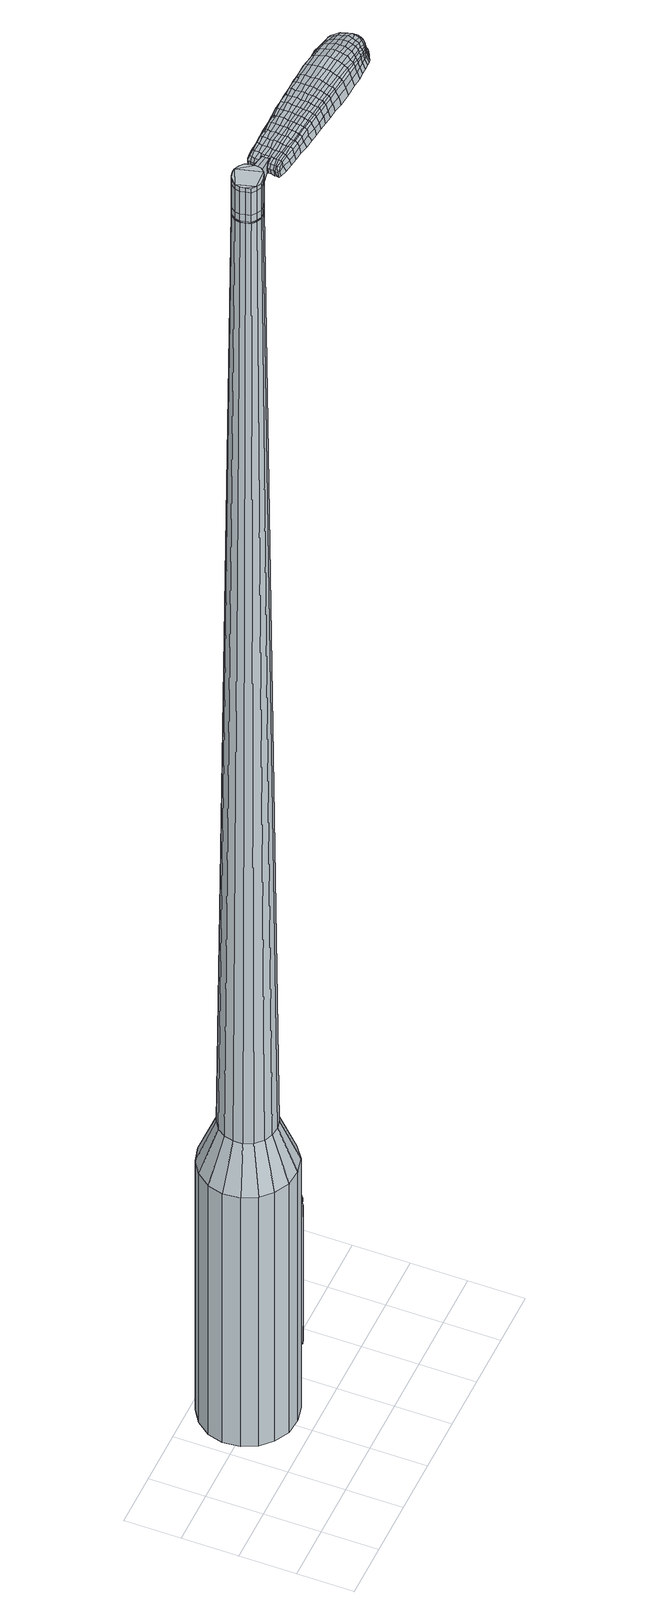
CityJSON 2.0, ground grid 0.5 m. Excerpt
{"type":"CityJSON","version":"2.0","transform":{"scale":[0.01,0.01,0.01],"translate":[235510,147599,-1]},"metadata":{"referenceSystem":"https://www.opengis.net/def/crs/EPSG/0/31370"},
"CityObjects":{
"object1":{"type":"GenericCityObject","attributes":{"cluster":402,"mean_distance_to_centroid":0.263,"new_centroid_x":235511.01,"new_centroid_y":147600.05,"mean_distance_to_camera":11.1,"H1":10.56,"H2":10.09,"Z_final":113.69,"cluster2":-1,"proj_x":235510.17,"proj_y":147608.6,"id_line":52527,"bearing_l":264.43,"distance":8.59,"orientation":"left","G_obj":354.43},"geometry":[{"type":"MultiSurface","lod":"2","boundaries":[[[0,1,2,3]],[[1,4,5,2]],[[4,6,7,5]],[[6,8,9,7]],[[8,10,11,9]],[[10,12,13,11]],[[12,14,15,13]],[[14,16,17,15]],[[16,18,19,17]],[[18,20,21,19]],[[20,22,23,21]],[[22,24,25,23]],[[24,26,27,25]],[[26,28,29,27]],[[28,30,31,29]],[[30,32,33,31]],[[32,34,35,33]],[[34,0,3,35]],[[36,37,38,39]],[[38,40,41,42]],[[41,43,42]],[[42,44,45,46]],[[45,47,46]],[[46,48,49,50]],[[49,51,50]],[[42,46,50,38]],[[50,52,39,38]],[[53,36,39]],[[2,5,7,35]],[[7,9,11,15]],[[11,13,15]],[[15,17,19,23]],[[19,21,23]],[[23,25,27,31]],[[27,29,31]],[[15,23,31,7]],[[31,33,35,7]],[[3,2,35]],[[1,0,54,55]],[[0,34,56,54]],[[34,32,57,56]],[[32,30,58,57]],[[30,28,59,58]],[[28,26,60,59]],[[26,24,61,60]],[[24,22,62,61]],[[22,20,63,62]],[[20,18,64,63]],[[18,16,65,64]],[[16,14,66,65]],[[14,12,67,66]],[[12,10,68,67]],[[10,8,69,68]],[[8,6,70,69]],[[6,4,71,70]],[[4,1,55,71]],[[55,54,72,73]],[[54,56,74,72]],[[56,57,75,74]],[[57,58,76,75]],[[58,59,77,76]],[[59,60,78,77]],[[60,61,79,78]],[[61,62,80,79]],[[62,63,81,80]],[[63,64,82,81]],[[64,65,83,82]],[[65,66,84,83]],[[66,67,85,84]],[[67,68,86,85]],[[68,69,87,86]],[[69,70,88,87]],[[70,71,89,88]],[[71,55,73,89]],[[90,91,92,93]],[[94,95,91,90]],[[96,97,95,94]],[[98,99,97,96]],[[100,101,99,98]],[[78,102,101,100]],[[79,103,102,78]],[[104,105,103,79]],[[106,107,105,104]],[[108,109,107,106]],[[83,110,109,108]],[[111,112,110,83]],[[113,114,112,111]],[[115,116,114,113]],[[87,117,116,115]],[[88,118,117,87]],[[119,120,118,88]],[[93,92,120,119]],[[121,122,123,124]],[[125,121,124,126]],[[127,125,126,128]],[[129,127,128,130]],[[131,129,130,132]],[[133,131,132,134]],[[135,133,134,136]],[[137,135,136,138]],[[139,137,138,140]],[[141,139,140,142]],[[143,141,142,144]],[[145,143,144,146]],[[147,145,146,148]],[[149,147,148,150]],[[151,149,150,152]],[[153,151,152,154]],[[73,72,90,93]],[[72,74,94,90]],[[74,75,96,94]],[[75,76,98,96]],[[76,77,100,98]],[[77,78,100]],[[80,104,79]],[[80,81,106,104]],[[81,82,108,106]],[[82,83,108]],[[84,111,83]],[[84,85,113,111]],[[85,86,115,113]],[[86,87,115]],[[89,119,88]],[[89,73,93,119]],[[155,156,92,91]],[[156,157,120,92]],[[157,118,120]],[[158,116,117]],[[158,159,114,116]],[[159,160,112,114]],[[160,110,112]],[[161,109,110]],[[161,162,107,109]],[[162,163,105,107]],[[163,103,105]],[[164,101,102]],[[164,165,99,101]],[[165,166,97,99]],[[166,167,95,97]],[[167,155,91,95]],[[39,52,153,168]],[[156,155,169,154]],[[53,39,168,122]],[[155,167,123,169]],[[36,53,122,121]],[[167,166,124,123]],[[37,36,121,125]],[[166,165,126,124]],[[38,37,125,127]],[[165,164,128,126]],[[40,38,127,129]],[[164,102,130,128]],[[41,40,129,131]],[[102,103,132,130]],[[43,41,131,133]],[[103,163,134,132]],[[42,43,133,135]],[[163,162,136,134]],[[44,42,135,137]],[[162,161,138,136]],[[45,44,137,139]],[[161,110,140,138]],[[47,45,139,141]],[[110,160,142,140]],[[46,47,141,143]],[[160,159,144,142]],[[48,46,143,145]],[[159,158,146,144]],[[49,48,145,147]],[[158,117,148,146]],[[51,49,147,149]],[[117,118,150,148]],[[50,51,149,151]],[[118,157,152,150]],[[52,50,151,153]],[[157,156,154,152]],[[153,154,170,171]],[[154,169,172,170]],[[169,123,173,172]],[[123,122,174,173]],[[122,168,175,174]],[[168,153,171,175]],[[176,177,178,179]],[[180,176,179,181]],[[176,180,182,183]],[[177,176,183,184]],[[185,186,187,188]],[[189,185,188,190]],[[185,189,191,192]],[[186,185,192,193]],[[194,195,196,197]],[[198,194,197,199]],[[194,198,200,201]],[[195,194,201,202]],[[203,204,205,206]],[[207,203,206,208]],[[203,207,209,210]],[[204,203,210,211]],[[212,213,214,215]],[[216,212,215,217]],[[212,216,218,219]],[[213,212,219,220]],[[221,222,223,224]],[[225,221,224,226]],[[221,225,227,228]],[[222,221,228,229]],[[230,231,232,233]],[[222,230,233,223]],[[230,222,229,234]],[[231,230,234,235]],[[236,237,238,239]],[[231,236,239,232]],[[236,231,235,240]],[[237,236,240,241]],[[242,180,181,243]],[[237,242,243,238]],[[242,237,241,244]],[[180,242,244,182]],[[245,246,247,248]],[[249,245,248,250]],[[245,249,251,252]],[[246,245,252,253]],[[254,255,256,257]],[[246,254,257,247]],[[254,246,253,258]],[[255,254,258,259]],[[260,261,262,263]],[[255,260,263,256]],[[260,255,259,264]],[[261,260,264,265]],[[266,267,268,269]],[[261,266,269,262]],[[266,261,265,270]],[[267,266,270,271]],[[272,177,184,273]],[[267,272,273,268]],[[272,267,271,274]],[[177,272,274,178]],[[275,276,277,278]],[[279,275,278,280]],[[275,279,281,282]],[[276,275,282,283]],[[284,285,286,287]],[[276,284,287,277]],[[284,276,283,288]],[[285,284,288,289]],[[290,291,292,293]],[[285,290,293,286]],[[290,285,289,294]],[[291,290,294,295]],[[296,189,190,297]],[[291,296,297,292]],[[296,291,295,298]],[[189,296,298,191]],[[299,300,301,302]],[[303,299,302,304]],[[299,303,305,306]],[[300,299,306,307]],[[308,309,310,311]],[[300,308,311,301]],[[308,300,307,312]],[[309,308,312,313]],[[314,315,316,317]],[[309,314,317,310]],[[314,309,313,318]],[[315,314,318,319]],[[320,321,322,323]],[[315,320,323,316]],[[320,315,319,324]],[[321,320,324,325]],[[326,186,193,327]],[[321,326,327,322]],[[326,321,325,328]],[[186,326,328,187]],[[329,215,214,330]],[[331,329,330,332]],[[329,331,333,334]],[[215,329,334,217]],[[335,331,332,336]],[[337,335,336,338]],[[335,337,339,340]],[[331,335,340,333]],[[341,337,338,342]],[[343,341,342,344]],[[341,343,345,346]],[[337,341,346,339]],[[347,343,344,348]],[[349,347,348,350]],[[347,349,351,352]],[[343,347,352,345]],[[353,349,350,354]],[[204,353,354,205]],[[353,204,211,355]],[[349,353,355,351]],[[356,357,202,201]],[[358,356,201,200]],[[356,358,359,360]],[[357,356,360,361]],[[362,363,361,360]],[[364,362,360,359]],[[362,364,365,366]],[[363,362,366,367]],[[368,369,367,366]],[[370,368,366,365]],[[368,370,371,372]],[[369,368,372,373]],[[374,375,373,372]],[[376,374,372,371]],[[374,376,209,207]],[[375,374,207,208]],[[377,378,379,380]],[[279,377,380,281]],[[377,279,280,381]],[[378,377,381,382]],[[383,198,199,384]],[[378,383,384,379]],[[383,378,382,385]],[[198,383,385,200]],[[386,387,388,389]],[[225,386,389,227]],[[386,225,226,390]],[[387,386,390,391]],[[392,393,394,395]],[[387,392,395,388]],[[392,387,391,396]],[[393,392,396,397]],[[398,195,202,399]],[[393,398,399,394]],[[398,393,397,400]],[[195,398,400,196]],[[401,402,403,404]],[[183,401,404,184]],[[401,183,182,405]],[[402,401,405,406]],[[407,408,409,410]],[[402,407,410,403]],[[407,402,406,411]],[[408,407,411,412]],[[413,206,205,414]],[[408,413,414,409]],[[413,408,412,415]],[[206,413,415,208]],[[416,417,418,419]],[[188,416,419,190]],[[416,188,187,420]],[[417,416,420,421]],[[422,210,209,423]],[[417,422,423,418]],[[422,417,421,424]],[[210,422,424,211]],[[425,426,427,428]],[[303,425,428,305]],[[425,303,304,429]],[[426,425,429,430]],[[431,216,217,432]],[[426,431,432,427]],[[431,426,430,433]],[[216,431,433,218]],[[434,435,436,437]],[[249,434,437,251]],[[434,249,250,438]],[[435,434,438,439]],[[440,441,442,443]],[[435,440,443,436]],[[440,435,439,444]],[[441,440,444,445]],[[446,213,220,447]],[[441,446,447,442]],[[446,441,445,448]],[[213,446,448,214]],[[449,450,439,438]],[[248,449,438,250]],[[449,248,247,451]],[[450,449,451,452]],[[453,454,445,444]],[[450,453,444,439]],[[453,450,452,455]],[[454,453,455,456]],[[457,330,214,448]],[[454,457,448,445]],[[457,454,456,458]],[[330,457,458,332]],[[459,460,461,462]],[[306,459,462,307]],[[459,306,305,428]],[[460,459,428,427]],[[463,334,333,464]],[[460,463,464,461]],[[463,460,427,432]],[[334,463,432,217]],[[465,466,452,451]],[[257,465,451,247]],[[465,257,256,467]],[[466,465,467,468]],[[469,470,456,455]],[[466,469,455,452]],[[469,466,468,471]],[[470,469,471,472]],[[473,336,332,458]],[[470,473,458,456]],[[473,470,472,474]],[[336,473,474,338]],[[475,476,477,478]],[[312,475,478,313]],[[475,312,307,462]],[[476,475,462,461]],[[479,340,339,480]],[[476,479,480,477]],[[479,476,461,464]],[[340,479,464,333]],[[481,482,468,467]],[[263,481,467,256]],[[481,263,262,483]],[[482,481,483,484]],[[485,486,472,471]],[[482,485,471,468]],[[485,482,484,487]],[[486,485,487,488]],[[489,342,338,474]],[[486,489,474,472]],[[489,486,488,490]],[[342,489,490,344]],[[491,492,493,494]],[[318,491,494,319]],[[491,318,313,478]],[[492,491,478,477]],[[495,346,345,496]],[[492,495,496,493]],[[495,492,477,480]],[[346,495,480,339]],[[497,498,484,483]],[[269,497,483,262]],[[497,269,268,499]],[[498,497,499,500]],[[501,502,488,487]],[[498,501,487,484]],[[501,498,500,503]],[[502,501,503,504]],[[505,348,344,490]],[[502,505,490,488]],[[505,502,504,506]],[[348,505,506,350]],[[507,508,509,510]],[[324,507,510,325]],[[507,324,319,494]],[[508,507,494,493]],[[511,352,351,512]],[[508,511,512,509]],[[511,508,493,496]],[[352,511,496,345]],[[513,514,500,499]],[[273,513,499,268]],[[513,273,184,404]],[[514,513,404,403]],[[515,516,504,503]],[[514,515,503,500]],[[515,514,403,410]],[[516,515,410,409]],[[517,354,350,506]],[[516,517,506,504]],[[517,516,409,414]],[[354,517,414,205]],[[518,519,421,420]],[[328,518,420,187]],[[518,328,325,510]],[[519,518,510,509]],[[520,355,211,424]],[[519,520,424,421]],[[520,519,509,512]],[[355,520,512,351]],[[521,522,382,381]],[[278,521,381,280]],[[521,278,277,523]],[[522,521,523,524]],[[525,358,200,385]],[[522,525,385,382]],[[525,522,524,526]],[[358,525,526,359]],[[527,528,529,530]],[[228,527,530,229]],[[527,228,227,389]],[[528,527,389,388]],[[531,532,533,534]],[[528,531,534,529]],[[531,528,388,395]],[[532,531,395,394]],[[535,357,361,536]],[[532,535,536,533]],[[535,532,394,399]],[[357,535,399,202]],[[537,538,524,523]],[[287,537,523,277]],[[537,287,286,539]],[[538,537,539,540]],[[541,364,359,526]],[[538,541,526,524]],[[541,538,540,542]],[[364,541,542,365]],[[543,544,545,546]],[[234,543,546,235]],[[543,234,229,530]],[[544,543,530,529]],[[547,548,549,550]],[[544,547,550,545]],[[547,544,529,534]],[[548,547,534,533]],[[551,363,367,552]],[[548,551,552,549]],[[551,548,533,536]],[[363,551,536,361]],[[553,554,540,539]],[[293,553,539,286]],[[553,293,292,555]],[[554,553,555,556]],[[557,370,365,542]],[[554,557,542,540]],[[557,554,556,558]],[[370,557,558,371]],[[559,560,561,562]],[[240,559,562,241]],[[559,240,235,546]],[[560,559,546,545]],[[563,564,565,566]],[[560,563,566,561]],[[563,560,545,550]],[[564,563,550,549]],[[567,369,373,568]],[[564,567,568,565]],[[567,564,549,552]],[[369,567,552,367]],[[569,570,556,555]],[[297,569,555,292]],[[569,297,190,419]],[[570,569,419,418]],[[571,376,371,558]],[[570,571,558,556]],[[571,570,418,423]],[[376,571,423,209]],[[572,573,406,405]],[[244,572,405,182]],[[572,244,241,562]],[[573,572,562,561]],[[574,575,412,411]],[[573,574,411,406]],[[574,573,561,566]],[[575,574,566,565]],[[576,375,208,415]],[[575,576,415,412]],[[576,575,565,568]],[[375,576,568,373]],[[577,578,579,580]],[[580,579,581,582]],[[583,581,579,584]],[[584,579,578,585]],[[586,587,588,589]],[[589,588,590,591]],[[592,590,588,593]],[[593,588,587,594]],[[595,596,597,598]],[[598,597,599,600]],[[601,599,597,602]],[[602,597,596,603]],[[604,605,606,607]],[[607,606,608,609]],[[610,608,606,611]],[[611,606,605,612]],[[613,614,615,616]],[[616,615,617,618]],[[619,617,615,620]],[[620,615,614,621]],[[622,623,624,625]],[[625,624,626,627]],[[628,626,624,629]],[[629,624,623,630]],[[631,632,633,634]],[[634,633,623,622]],[[630,623,633,635]],[[635,633,632,636]],[[637,638,639,640]],[[640,639,632,631]],[[636,632,639,641]],[[641,639,638,642]],[[582,581,643,644]],[[644,643,638,637]],[[642,638,643,645]],[[645,643,581,583]],[[646,647,648,649]],[[649,648,650,651]],[[652,650,648,653]],[[653,648,647,654]],[[655,656,657,658]],[[658,657,647,646]],[[654,647,657,659]],[[659,657,656,660]],[[661,662,663,664]],[[664,663,656,655]],[[660,656,663,665]],[[665,663,662,666]],[[667,668,669,670]],[[670,669,662,661]],[[666,662,669,671]],[[671,669,668,672]],[[585,578,673,674]],[[674,673,668,667]],[[672,668,673,675]],[[675,673,578,577]],[[676,677,678,679]],[[679,678,680,681]],[[682,680,678,683]],[[683,678,677,684]],[[685,686,687,688]],[[688,687,677,676]],[[684,677,687,689]],[[689,687,686,690]],[[691,692,693,694]],[[694,693,686,685]],[[690,686,693,695]],[[695,693,692,696]],[[591,590,697,698]],[[698,697,692,691]],[[696,692,697,699]],[[699,697,590,592]],[[700,701,702,703]],[[703,702,704,705]],[[706,704,702,707]],[[707,702,701,708]],[[709,710,711,712]],[[712,711,701,700]],[[708,701,711,713]],[[713,711,710,714]],[[715,716,717,718]],[[718,717,710,709]],[[714,710,717,719]],[[719,717,716,720]],[[721,722,723,724]],[[724,723,716,715]],[[720,716,723,725]],[[725,723,722,726]],[[594,587,727,728]],[[728,727,722,721]],[[726,722,727,729]],[[729,727,587,586]],[[613,616,730,731]],[[731,730,732,733]],[[734,732,730,735]],[[735,730,616,618]],[[733,732,736,737]],[[737,736,738,739]],[[740,738,736,741]],[[741,736,732,734]],[[739,738,742,743]],[[743,742,744,745]],[[746,744,742,747]],[[747,742,738,740]],[[745,744,748,749]],[[749,748,750,751]],[[752,750,748,753]],[[753,748,744,746]],[[751,750,754,755]],[[755,754,605,604]],[[612,605,754,756]],[[756,754,750,752]],[[603,757,758,602]],[[602,758,759,601]],[[760,759,758,761]],[[761,758,757,762]],[[762,763,764,761]],[[761,764,765,760]],[[766,765,764,767]],[[767,764,763,768]],[[768,769,770,767]],[[767,770,771,766]],[[772,771,770,773]],[[773,770,769,774]],[[774,775,776,773]],[[773,776,777,772]],[[610,777,776,608]],[[608,776,775,609]],[[778,779,780,781]],[[781,780,680,682]],[[681,680,780,782]],[[782,780,779,783]],[[600,599,784,785]],[[785,784,779,778]],[[783,779,784,786]],[[786,784,599,601]],[[787,788,789,790]],[[790,789,626,628]],[[627,626,789,791]],[[791,789,788,792]],[[793,794,795,796]],[[796,795,788,787]],[[792,788,795,797]],[[797,795,794,798]],[[603,596,799,800]],[[800,799,794,793]],[[798,794,799,801]],[[801,799,596,595]],[[802,803,804,805]],[[805,804,584,585]],[[583,584,804,806]],[[806,804,803,807]],[[808,809,810,811]],[[811,810,803,802]],[[807,803,810,812]],[[812,810,809,813]],[[604,607,814,815]],[[815,814,809,808]],[[813,809,814,816]],[[816,814,607,609]],[[817,818,819,820]],[[820,819,589,591]],[[586,589,819,821]],[[821,819,818,822]],[[610,611,823,824]],[[824,823,818,817]],[[822,818,823,825]],[[825,823,611,612]],[[826,827,828,829]],[[829,828,704,706]],[[705,704,828,830]],[[830,828,827,831]],[[618,617,832,833]],[[833,832,827,826]],[[831,827,832,834]],[[834,832,617,619]],[[835,836,837,838]],[[838,837,650,652]],[[651,650,837,839]],[[839,837,836,840]],[[841,842,843,844]],[[844,843,836,835]],[[840,836,843,845]],[[845,843,842,846]],[[621,614,847,848]],[[848,847,842,841]],[[846,842,847,849]],[[849,847,614,613]],[[840,850,851,839]],[[839,851,649,651]],[[646,649,851,852]],[[852,851,850,853]],[[846,854,855,845]],[[845,855,850,840]],[[853,850,855,856]],[[856,855,854,857]],[[613,731,858,849]],[[849,858,854,846]],[[857,854,858,859]],[[859,858,731,733]],[[860,861,862,863]],[[863,862,707,708]],[[706,707,862,829]],[[829,862,861,826]],[[734,735,864,865]],[[865,864,861,860]],[[826,861,864,833]],[[833,864,735,618]],[[853,866,867,852]],[[852,867,658,646]],[[655,658,867,868]],[[868,867,866,869]],[[857,870,871,856]],[[856,871,866,853]],[[869,866,871,872]],[[872,871,870,873]],[[733,737,874,859]],[[859,874,870,857]],[[873,870,874,875]],[[875,874,737,739]],[[876,877,878,879]],[[879,878,713,714]],[[708,713,878,863]],[[863,878,877,860]],[[740,741,880,881]],[[881,880,877,876]],[[860,877,880,865]],[[865,880,741,734]],[[869,882,883,868]],[[868,883,664,655]],[[661,664,883,884]],[[884,883,882,885]],[[873,886,887,872]],[[872,887,882,869]],[[885,882,887,888]],[[888,887,886,889]],[[739,743,890,875]],[[875,890,886,873]],[[889,886,890,891]],[[891,890,743,745]],[[892,893,894,895]],[[895,894,719,720]],[[714,719,894,879]],[[879,894,893,876]],[[746,747,896,897]],[[897,896,893,892]],[[876,893,896,881]],[[881,896,747,740]],[[885,898,899,884]],[[884,899,670,661]],[[667,670,899,900]],[[900,899,898,901]],[[889,902,903,888]],[[888,903,898,885]],[[901,898,903,904]],[[904,903,902,905]],[[745,749,906,891]],[[891,906,902,889]],[[905,902,906,907]],[[907,906,749,751]],[[908,909,910,911]],[[911,910,725,726]],[[720,725,910,895]],[[895,910,909,892]],[[752,753,912,913]],[[913,912,909,908]],[[892,909,912,897]],[[897,912,753,746]],[[901,914,915,900]],[[900,915,674,667]],[[585,674,915,805]],[[805,915,914,802]],[[905,916,917,904]],[[904,917,914,901]],[[802,914,917,811]],[[811,917,916,808]],[[751,755,918,907]],[[907,918,916,905]],[[808,916,918,815]],[[815,918,755,604]],[[822,919,920,821]],[[821,920,729,586]],[[726,729,920,911]],[[911,920,919,908]],[[612,756,921,825]],[[825,921,919,822]],[[908,919,921,913]],[[913,921,756,752]],[[783,922,923,782]],[[782,923,679,681]],[[676,679,923,924]],[[924,923,922,925]],[[601,759,926,786]],[[786,926,922,783]],[[925,922,926,927]],[[927,926,759,760]],[[928,929,930,931]],[[931,930,629,630]],[[628,629,930,790]],[[790,930,929,787]],[[932,933,934,935]],[[935,934,929,928]],[[787,929,934,796]],[[796,934,933,793]],[[762,757,936,937]],[[937,936,933,932]],[[793,933,936,800]],[[800,936,757,603]],[[925,938,939,924]],[[924,939,688,676]],[[685,688,939,940]],[[940,939,938,941]],[[760,765,942,927]],[[927,942,938,925]],[[941,938,942,943]],[[943,942,765,766]],[[944,945,946,947]],[[947,946,635,636]],[[630,635,946,931]],[[931,946,945,928]],[[948,949,950,951]],[[951,950,945,944]],[[928,945,950,935]],[[935,950,949,932]],[[768,763,952,953]],[[953,952,949,948]],[[932,949,952,937]],[[937,952,763,762]],[[941,954,955,940]],[[940,955,694,685]],[[691,694,955,956]],[[956,955,954,957]],[[766,771,958,943]],[[943,958,954,941]],[[957,954,958,959]],[[959,958,771,772]],[[960,961,962,963]],[[963,962,641,642]],[[636,641,962,947]],[[947,962,961,944]],[[964,965,966,967]],[[967,966,961,960]],[[944,961,966,951]],[[951,966,965,948]],[[774,769,968,969]],[[969,968,965,964]],[[948,965,968,953]],[[953,968,769,768]],[[957,970,971,956]],[[956,971,698,691]],[[591,698,971,820]],[[820,971,970,817]],[[772,777,972,959]],[[959,972,970,957]],[[817,970,972,824]],[[824,972,777,610]],[[807,973,974,806]],[[806,974,645,583]],[[642,645,974,963]],[[963,974,973,960]],[[813,975,976,812]],[[812,976,973,807]],[[960,973,976,967]],[[967,976,975,964]],[[609,775,977,816]],[[816,977,975,813]],[[964,975,977,969]],[[969,977,775,774]],[[577,580,179,178]],[[580,582,181,179]],[[592,593,192,191]],[[593,594,193,192]],[[595,598,197,196]],[[598,600,199,197]],[[619,620,219,218]],[[620,621,220,219]],[[622,625,224,223]],[[625,627,226,224]],[[631,634,233,232]],[[634,622,223,233]],[[637,640,239,238]],[[640,631,232,239]],[[582,644,243,181]],[[644,637,238,243]],[[652,653,252,251]],[[653,654,253,252]],[[654,659,258,253]],[[659,660,259,258]],[[660,665,264,259]],[[665,666,265,264]],[[666,671,270,265]],[[671,672,271,270]],[[672,675,274,271]],[[675,577,178,274]],[[682,683,282,281]],[[683,684,283,282]],[[684,689,288,283]],[[689,690,289,288]],[[690,695,294,289]],[[695,696,295,294]],[[696,699,298,295]],[[699,592,191,298]],[[700,703,302,301]],[[703,705,304,302]],[[709,712,311,310]],[[712,700,301,311]],[[715,718,317,316]],[[718,709,310,317]],[[721,724,323,322]],[[724,715,316,323]],[[594,728,327,193]],[[728,721,322,327]],[[778,781,380,379]],[[781,682,281,380]],[[600,785,384,199]],[[785,778,379,384]],[[627,791,390,226]],[[791,792,391,390]],[[792,797,396,391]],[[797,798,397,396]],[[798,801,400,397]],[[801,595,196,400]],[[705,830,429,304]],[[830,831,430,429]],[[831,834,433,430]],[[834,619,218,433]],[[835,838,437,436]],[[838,652,251,437]],[[841,844,443,442]],[[844,835,436,443]],[[621,848,447,220]],[[848,841,442,447]],[[978,979,980,981]],[[982,983,981,980]],[[984,985,986,987]],[[988,989,990,991]],[[979,992,993,980]],[[994,982,980,993]],[[995,984,987,996]],[[997,998,989,988]],[[992,999,1000,993]],[[1000,1001,994,993]],[[1002,995,996,1003]],[[1004,998,997,1005]],[[999,1006,1007,1000]],[[1007,1008,1001,1000]],[[1009,1002,1003,1010]],[[1011,1004,1005,1012]],[[1013,1014,1015,1016]],[[1017,1018,1014,1013]],[[1017,1019,1020,1018]],[[1019,1021,1022,1020]],[[1023,1024,1025,1026]],[[1027,1028,1024,1023]],[[1029,1030,1028,1027]],[[1031,1032,1030,1029]],[[1026,1015,1014,1023]],[[1023,1014,1018,1027]],[[1018,1020,1029,1027]],[[1020,1022,1031,1029]],[[987,986,983,982]],[[996,987,982,994]],[[1001,1003,996,994]],[[1008,1010,1003,1001]],[[988,991,985,984]],[[997,988,984,995]],[[1005,997,995,1002]],[[1012,1005,1002,1009]],[[989,1013,1016,990]],[[998,1017,1013,989]],[[1019,1017,998,1004]],[[1021,1019,1004,1011]],[[1033,1034,1035,1036]],[[1035,1037,1038,1039]],[[1035,1039,1040,1041]],[[1035,1041,1036]],[[1042,1033,1036,1043]],[[1044,1043,1036,1045]],[[1046,1045,1036]],[[1047,1035,1034,1048]],[[1049,1047,1048,1050]],[[1051,1049,1050,1052]],[[1053,1051,1052,1054]],[[1055,1053,1054,1056]],[[1056,1057,1058,1059]],[[1056,1059,1060,1061]],[[1056,1061,1062,1063]],[[1062,1064,1065,1066]],[[1062,1066,1067,1068]],[[1062,1068,1063]],[[1056,1063,1055]],[[1069,1070,1034,1033]],[[1071,1072,1037,1035]],[[1073,1074,1046,1036]],[[1070,1075,1048,1034]],[[1076,1071,1035,1047]],[[1075,1077,1050,1048]],[[1078,1076,1047,1049]],[[1077,1079,1052,1050]],[[1080,1078,1049,1051]],[[1079,1081,1054,1052]],[[1082,1080,1051,1053]],[[1081,1083,1056,1054]],[[1084,1082,1053,1055]],[[1083,1085,1057,1056]],[[1086,1087,1064,1062]],[[1088,1084,1055,1063]],[[1058,1057,1085,1089]],[[1059,1058,1089,1090]],[[1060,1059,1090,1091]],[[1061,1060,1091,1092]],[[1062,1061,1092,1086]],[[1093,1069,1033,1042]],[[1094,1093,1042,1043]],[[1095,1094,1043,1044]],[[1096,1095,1044,1045]],[[1074,1096,1045,1046]],[[1038,1037,1072,1097]],[[1065,1064,1087,1098]],[[1039,1038,1097,1099]],[[1040,1039,1099,1100]],[[1041,1040,1100,1101]],[[1036,1041,1101,1073]],[[1066,1065,1098,1102]],[[1067,1066,1102,1103]],[[1068,1067,1103,1104]],[[1063,1068,1104,1088]]]}]}
},
"vertices":[
[145,103,384],[141,89,384],[141,89,96],[145,103,96],[132,77,384],[132,77,96],[120,68,384],[120,68,96],[106,65,384],[106,65,96],[91,66,384],[91,66,96],[78,73,384],[78,73,96],[68,83,384],[68,83,96],[62,96,384],[62,96,96],[60,111,384],[60,111,96],[64,125,384],[64,125,96],[73,137,384],[73,137,96],[85,145,384],[85,145,96],[99,149,384],[99,149,96],[114,148,384],[114,148,96],[127,141,384],[127,141,96],[137,131,384],[137,131,96],[144,118,384],[144,118,96],[114,115,1524],[110,118,1524],[106,120,1524],[116,106,1524],[102,120,1524],[97,119,1524],[90,113,1524],[93,117,1524],[89,108,1524],[90,104,1524],[95,96,1524],[91,99,1524],[99,94,1524],[104,94,1524],[112,97,1524],[108,95,1524],[115,101,1524],[116,110,1524],[128,105,429],[125,96,429],[127,113,429],[123,121,429],[117,127,429],[109,131,429],[101,132,429],[92,130,429],[85,125,429],[80,118,429],[78,109,429],[78,101,429],[82,93,429],[88,86,429],[96,83,429],[105,82,429],[113,84,429],[120,89,429],[116,106,1483],[115,101,1483],[116,110,1483],[114,115,1483],[110,118,1483],[106,120,1483],[102,120,1483],[97,119,1483],[93,117,1483],[90,113,1483],[89,108,1483],[90,104,1483],[91,99,1483],[95,96,1483],[99,94,1483],[104,94,1483],[108,95,1483],[112,97,1483],[115,106,1483],[115,106,1485],[114,101,1485],[114,101,1483],[115,110,1483],[115,110,1485],[113,114,1483],[113,114,1485],[110,117,1483],[110,117,1485],[106,119,1483],[106,119,1485],[102,120,1485],[97,119,1485],[94,116,1483],[94,116,1485],[91,113,1483],[91,113,1485],[90,108,1483],[90,108,1485],[90,104,1485],[92,100,1483],[92,100,1485],[95,97,1483],[95,97,1485],[99,95,1483],[99,95,1485],[104,94,1485],[108,95,1485],[112,98,1483],[112,98,1485],[114,115,1519],[116,110,1519],[116,110,1493],[114,115,1493],[110,118,1519],[110,118,1493],[106,120,1519],[106,120,1493],[102,120,1519],[102,120,1493],[97,119,1519],[97,119,1493],[93,117,1519],[93,117,1493],[90,113,1519],[90,113,1493],[89,108,1519],[89,108,1493],[90,104,1519],[90,104,1493],[91,99,1519],[91,99,1493],[95,96,1519],[95,96,1493],[99,94,1519],[99,94,1493],[104,94,1519],[104,94,1493],[108,95,1519],[108,95,1493],[112,97,1519],[112,97,1493],[115,101,1519],[115,101,1493],[116,106,1485],[115,101,1485],[112,97,1485],[99,94,1485],[95,96,1485],[91,99,1485],[89,108,1485],[90,113,1485],[93,117,1485],[106,120,1485],[110,118,1485],[114,115,1485],[116,110,1485],[116,106,1519],[116,106,1493],[134,101,1513],[134,101,1518],[135,104,1513],[135,107,1513],[135,107,1518],[135,104,1518],[206,77,1519],[199,78,1518],[201,77,1509],[208,76,1510],[215,76,1519],[216,74,1510],[214,78,1526],[206,79,1525],[199,80,1525],[210,116,1519],[203,116,1518],[202,114,1525],[209,114,1525],[219,115,1519],[218,113,1526],[220,116,1510],[212,117,1510],[205,117,1509],[282,91,1519],[281,87,1519],[282,87,1513],[283,91,1513],[281,95,1519],[282,95,1513],[279,95,1524],[280,91,1524],[280,87,1524],[208,98,1530],[201,99,1529],[200,96,1529],[208,95,1530],[217,97,1531],[217,94,1531],[217,101,1530],[208,102,1530],[201,102,1529],[128,106,1512],[127,103,1512],[129,103,1517],[129,106,1517],[128,109,1512],[129,108,1517],[129,109,1506],[128,106,1506],[128,103,1506],[265,73,1519],[262,73,1519],[263,71,1512],[266,71,1512],[268,73,1518],[269,72,1512],[267,74,1522],[265,74,1523],[262,74,1524],[257,73,1519],[252,73,1519],[253,71,1512],[258,71,1512],[257,74,1524],[251,74,1525],[246,73,1519],[238,74,1519],[239,72,1511],[247,71,1511],[245,74,1526],[237,75,1526],[227,75,1519],[228,73,1510],[226,76,1526],[133,89,1513],[141,87,1513],[140,89,1518],[133,90,1517],[128,90,1512],[129,90,1516],[129,89,1506],[134,87,1507],[142,86,1507],[148,86,1514],[156,85,1515],[155,86,1520],[148,87,1519],[149,85,1507],[157,84,1507],[163,84,1515],[170,83,1516],[170,84,1522],[162,85,1521],[164,82,1508],[172,81,1508],[178,81,1517],[185,80,1517],[184,82,1524],[177,83,1523],[179,80,1508],[186,79,1509],[192,79,1518],[191,81,1524],[193,78,1509],[270,108,1519],[266,109,1519],[266,108,1524],[269,107,1523],[272,107,1518],[271,107,1522],[273,109,1512],[271,110,1512],[268,110,1512],[262,110,1519],[256,111,1519],[255,110,1525],[261,109,1524],[263,111,1512],[257,112,1512],[250,112,1519],[242,113,1519],[241,111,1526],[249,111,1526],[251,113,1511],[244,114,1511],[231,114,1519],[230,113,1526],[232,115,1510],[137,119,1513],[144,118,1513],[145,119,1507],[138,120,1507],[131,119,1512],[132,119,1506],[132,118,1516],[136,118,1517],[143,117,1518],[152,118,1514],[159,118,1515],[160,119,1507],[153,119,1507],[151,117,1519],[158,117,1520],[167,118,1515],[174,117,1516],[175,119,1508],[168,119,1508],[166,116,1521],[173,116,1522],[181,117,1517],[189,117,1517],[190,118,1509],[183,118,1508],[180,116,1523],[188,115,1524],[196,116,1518],[197,118,1509],[195,115,1524],[134,105,1519],[134,102,1519],[142,104,1520],[141,102,1520],[142,107,1520],[134,108,1519],[149,104,1522],[149,101,1522],[156,103,1523],[156,100,1523],[157,106,1523],[149,107,1521],[164,102,1524],[164,99,1524],[171,101,1525],[171,99,1525],[172,105,1525],[164,105,1524],[179,101,1526],[178,98,1526],[186,100,1527],[186,97,1527],[186,104,1527],[179,104,1526],[193,99,1528],[193,96,1528],[194,103,1528],[277,91,1527],[277,88,1527],[277,95,1526],[272,96,1527],[273,92,1528],[272,88,1528],[266,93,1529],[266,89,1529],[266,97,1528],[259,97,1530],[259,93,1530],[259,89,1530],[252,94,1531],[251,90,1531],[252,98,1530],[243,99,1531],[243,95,1531],[242,91,1531],[230,96,1531],[229,92,1531],[230,100,1531],[274,106,1518],[276,104,1519],[277,105,1513],[275,107,1513],[273,106,1523],[275,104,1523],[279,100,1519],[280,100,1513],[277,100,1524],[270,74,1518],[273,75,1518],[271,76,1523],[269,75,1523],[271,73,1513],[273,74,1513],[275,78,1519],[278,80,1519],[277,81,1524],[274,78,1523],[276,77,1513],[279,80,1513],[280,84,1519],[279,84,1524],[281,84,1513],[206,80,1528],[206,82,1528],[199,83,1528],[198,81,1527],[214,79,1528],[215,81,1529],[206,85,1529],[207,88,1530],[200,89,1529],[199,86,1528],[215,84,1529],[216,87,1530],[207,91,1530],[200,92,1529],[216,90,1531],[209,113,1528],[209,110,1529],[218,110,1529],[218,112,1528],[202,113,1527],[202,111,1528],[209,106,1529],[218,106,1530],[201,107,1528],[129,118,1512],[129,116,1512],[130,115,1517],[130,117,1517],[130,118,1506],[130,116,1506],[128,112,1512],[129,112,1517],[129,113,1506],[126,91,1512],[126,93,1512],[127,92,1506],[127,90,1506],[127,92,1517],[128,93,1517],[127,95,1512],[127,98,1512],[128,97,1506],[127,94,1506],[128,95,1517],[128,98,1517],[127,100,1512],[128,100,1506],[128,100,1517],[133,91,1519],[133,93,1519],[140,90,1520],[140,92,1520],[133,95,1519],[133,97,1519],[141,94,1520],[141,96,1520],[134,100,1519],[141,99,1520],[135,116,1519],[135,115,1519],[143,114,1520],[143,116,1520],[135,111,1519],[142,111,1520],[148,89,1521],[148,91,1521],[155,88,1522],[155,89,1522],[148,93,1521],[148,96,1521],[155,92,1522],[156,95,1523],[148,98,1522],[156,97,1523],[150,116,1521],[150,114,1521],[158,113,1522],[158,115,1522],[150,110,1521],[157,110,1522],[162,87,1523],[162,88,1523],[170,86,1524],[170,87,1524],[163,91,1523],[163,94,1524],[170,90,1525],[170,93,1525],[163,97,1524],[171,96,1525],[165,115,1523],[165,113,1523],[172,112,1524],[173,114,1524],[165,109,1524],[172,109,1525],[177,85,1525],[177,86,1525],[184,83,1526],[184,85,1526],[177,89,1526],[178,92,1526],[185,88,1527],[185,91,1527],[178,95,1526],[185,94,1527],[180,114,1525],[180,112,1525],[187,111,1526],[187,114,1526],[179,108,1526],[187,108,1527],[191,82,1527],[192,84,1527],[192,87,1527],[192,90,1528],[193,93,1528],[195,113,1527],[194,111,1527],[194,107,1528],[270,106,1525],[272,104,1525],[267,107,1526],[268,104,1526],[275,100,1526],[271,100,1527],[267,75,1525],[269,76,1525],[265,76,1526],[263,75,1525],[271,78,1525],[274,81,1526],[270,81,1527],[267,79,1526],[276,84,1526],[271,85,1527],[262,107,1526],[263,105,1527],[256,108,1527],[257,106,1528],[265,101,1528],[258,102,1529],[258,75,1526],[260,77,1527],[253,77,1528],[252,75,1527],[262,79,1527],[264,82,1528],[257,82,1529],[255,79,1528],[265,85,1528],[258,86,1530],[249,109,1528],[250,107,1529],[241,110,1528],[242,108,1529],[251,103,1529],[242,104,1530],[246,76,1528],[247,77,1528],[239,78,1529],[238,77,1528],[248,80,1529],[250,83,1530],[241,84,1530],[240,81,1530],[251,87,1530],[242,88,1531],[230,111,1529],[230,109,1529],[230,105,1530],[226,78,1528],[227,80,1529],[227,82,1530],[228,86,1530],[229,89,1531],[201,78,1509],[200,80,1518],[207,79,1518],[208,77,1509],[215,78,1519],[216,76,1510],[214,80,1525],[206,81,1525],[199,82,1525],[202,113,1525],[203,114,1518],[210,114,1518],[209,112,1525],[219,113,1519],[218,112,1525],[220,114,1510],[212,115,1509],[205,115,1509],[280,88,1513],[279,88,1519],[279,91,1519],[280,91,1513],[279,95,1519],[280,95,1513],[277,95,1524],[278,91,1524],[278,88,1524],[201,96,1528],[201,99,1528],[208,98,1529],[208,95,1529],[217,97,1529],[217,94,1529],[218,101,1529],[209,101,1529],[201,102,1528],[130,103,1516],[130,103,1512],[130,105,1512],[131,105,1516],[130,108,1512],[131,108,1516],[131,109,1506],[131,105,1506],[130,103,1506],[263,73,1512],[262,75,1519],[265,75,1518],[266,73,1512],[267,75,1518],[268,74,1512],[267,76,1522],[265,76,1523],[262,76,1523],[253,73,1512],[252,75,1519],[257,75,1519],[258,73,1512],[257,76,1524],[251,76,1525],[239,74,1511],[238,76,1519],[246,75,1519],[247,73,1511],[245,76,1525],[237,77,1526],[227,77,1519],[228,75,1510],[226,78,1526],[141,90,1518],[141,89,1513],[134,90,1513],[133,92,1517],[129,91,1512],[130,92,1515],[130,90,1506],[135,89,1506],[142,88,1507],[156,88,1520],[156,87,1514],[149,88,1514],[148,89,1519],[150,87,1507],[157,86,1507],[170,86,1522],[171,85,1516],[164,86,1515],[163,87,1521],[164,84,1508],[172,83,1508],[185,84,1523],[185,82,1517],[178,83,1516],[177,85,1522],[179,82,1508],[187,81,1508],[193,81,1517],[192,83,1524],[194,80,1509],[265,106,1523],[266,107,1519],[269,106,1518],[269,105,1523],[271,106,1518],[270,105,1522],[272,107,1512],[270,108,1512],[267,108,1512],[255,108,1525],[256,109,1519],[261,108,1519],[261,107,1524],[262,109,1512],[257,110,1512],[241,110,1526],[242,111,1519],[250,110,1519],[249,109,1525],[251,111,1511],[243,112,1511],[231,112,1519],[230,111,1526],[232,113,1510],[145,117,1507],[144,116,1513],[137,117,1513],[138,118,1506],[132,117,1512],[132,118,1506],[132,116,1515],[136,116,1517],[143,115,1518],[160,117,1507],[159,116,1514],[152,116,1514],[153,117,1507],[151,115,1519],[158,115,1520],[175,117,1508],[174,115,1516],[167,116,1515],[168,117,1508],[166,114,1521],[173,114,1522],[190,116,1508],[189,115,1517],[181,115,1516],[183,116,1508],[180,114,1522],[188,113,1523],[196,114,1517],[197,116,1509],[195,113,1524],[135,105,1518],[135,102,1518],[142,104,1519],[142,102,1519],[142,107,1519],[135,108,1518],[150,103,1520],[149,101,1520],[157,103,1521],[157,100,1521],[157,106,1521],[150,106,1520],[164,102,1523],[164,99,1523],[172,101,1524],[172,99,1524],[172,105,1524],[165,105,1523],[179,101,1525],[179,98,1525],[186,100,1526],[186,97,1526],[187,103,1526],[179,104,1525],[194,99,1527],[193,96,1527],[194,103,1527],[275,88,1526],[276,91,1526],[275,95,1525],[271,95,1526],[272,92,1526],[271,88,1526],[265,89,1528],[266,92,1528],[265,96,1527],[258,97,1528],[258,93,1529],[258,90,1529],[251,90,1530],[251,94,1530],[251,98,1529],[243,98,1530],[243,95,1530],[242,91,1530],[230,93,1530],[230,96,1530],[230,100,1530],[275,104,1513],[274,103,1518],[273,105,1518],[273,106,1512],[271,104,1523],[273,102,1523],[277,99,1519],[278,99,1513],[275,99,1523],[270,78,1523],[271,77,1518],[269,76,1518],[268,77,1523],[270,74,1512],[272,76,1512],[275,82,1523],[276,82,1519],[274,79,1519],[273,80,1523],[275,78,1513],[277,81,1513],[278,85,1519],[277,85,1524],[279,84,1513],[199,84,1527],[206,83,1527],[206,82,1527],[199,83,1526],[214,81,1527],[215,82,1528],[200,89,1528],[207,89,1528],[207,86,1528],[200,86,1527],[215,84,1528],[216,88,1529],[208,92,1529],[200,92,1528],[217,91,1529],[218,109,1528],[209,110,1527],[209,111,1527],[218,111,1527],[202,112,1526],[202,110,1527],[209,106,1528],[218,105,1528],[202,106,1527],[132,115,1516],[131,115,1512],[131,117,1512],[132,116,1516],[132,117,1506],[132,116,1506],[131,112,1512],[131,112,1516],[131,113,1506],[129,92,1506],[129,93,1512],[128,92,1512],[129,91,1506],[129,92,1516],[129,93,1516],[130,97,1506],[129,97,1512],[129,95,1512],[130,94,1506],[130,95,1516],[130,98,1516],[129,100,1512],[130,100,1506],[130,100,1516],[134,93,1518],[134,92,1518],[141,91,1519],[141,92,1519],[134,97,1518],[134,95,1518],[141,94,1519],[141,97,1519],[135,100,1518],[142,99,1519],[143,114,1519],[136,114,1518],[136,115,1518],[143,115,1519],[136,111,1518],[143,111,1519],[148,91,1520],[148,90,1520],[156,89,1521],[156,90,1521],[149,96,1520],[149,93,1520],[156,92,1521],[156,95,1521],[149,98,1520],[156,97,1521],[158,113,1521],[151,113,1520],[151,114,1520],[158,114,1521],[150,110,1520],[158,110,1521],[163,89,1522],[163,88,1522],[170,87,1523],[170,88,1523],[164,94,1522],[163,91,1522],[171,90,1523],[171,93,1524],[164,97,1523],[171,96,1524],[173,112,1523],[165,112,1522],[166,114,1522],[173,113,1523],[165,109,1522],[173,108,1523],[178,87,1524],[177,86,1524],[185,85,1525],[185,86,1525],[178,92,1525],[178,89,1524],[185,88,1525],[186,91,1526],[179,95,1525],[186,94,1526],[187,111,1525],[180,112,1524],[180,113,1524],[188,112,1525],[180,108,1524],[187,107,1525],[192,85,1526],[192,84,1526],[193,90,1527],[192,87,1526],[193,93,1527],[195,111,1526],[195,112,1526],[194,107,1526],[271,103,1524],[269,104,1524],[266,105,1525],[268,104,1525],[273,99,1525],[270,100,1525],[264,77,1525],[268,78,1524],[266,77,1524],[263,77,1525],[269,82,1526],[273,82,1525],[270,80,1524],[267,80,1525],[274,85,1525],[270,85,1526],[262,104,1526],[261,106,1526],[255,107,1526],[256,105,1527],[264,101,1526],[257,101,1527],[253,78,1527],[259,78,1526],[258,77,1526],[252,77,1526],[256,83,1528],[263,83,1527],[261,80,1526],[255,80,1527],[264,86,1527],[257,86,1528],[250,106,1527],[249,108,1527],[241,109,1527],[242,107,1528],[251,102,1528],[242,103,1529],[239,79,1528],[247,78,1527],[246,77,1527],[238,78,1527],[241,85,1529],[249,84,1529],[248,81,1528],[240,82,1528],[250,87,1529],[242,88,1530],[230,108,1528],[229,110,1528],[230,104,1529],[227,80,1528],[226,79,1528],[228,86,1529],[228,83,1529],[229,89,1530],[129,90,1508],[130,97,1508],[162,93,1509],[161,85,1509],[184,90,1510],[183,82,1510],[223,86,1512],[222,76,1512],[204,78,1511],[205,87,1511],[241,84,1513],[254,83,1514],[253,74,1514],[240,75,1513],[130,104,1508],[163,101,1509],[184,99,1510],[224,95,1512],[206,97,1511],[242,93,1513],[255,92,1514],[131,111,1508],[164,109,1509],[185,107,1510],[225,104,1512],[207,106,1511],[256,101,1514],[243,102,1513],[132,117,1508],[164,116,1509],[186,116,1510],[226,113,1512],[208,115,1511],[257,109,1514],[244,112,1513],[268,82,1514],[272,83,1514],[272,76,1514],[267,74,1514],[268,90,1514],[273,90,1514],[269,99,1514],[274,97,1514],[270,107,1514],[275,104,1514],[277,85,1515],[281,88,1515],[281,87,1515],[277,81,1515],[278,90,1515],[281,89,1515],[278,94,1515],[281,90,1515],[279,98,1515],[281,91,1515],[125,144,334],[129,142,334],[129,142,165],[116,148,171],[125,144,165],[122,145,165],[119,147,166],[117,148,167],[116,148,169],[122,145,334],[119,147,333],[117,148,332],[116,148,331],[116,148,328],[139,131,165],[139,131,334],[145,118,165],[145,118,334],[146,103,165],[146,103,334],[142,88,165],[142,88,334],[134,76,165],[134,76,334],[130,73,334],[127,71,334],[125,69,333],[123,68,332],[122,68,331],[122,67,328],[130,73,165],[122,67,171],[122,68,169],[123,68,167],[125,69,166],[127,71,165],[124,141,334],[127,139,334],[127,139,165],[124,141,165],[115,146,171],[115,146,328],[137,130,334],[137,130,165],[142,117,334],[142,117,165],[143,103,334],[143,103,165],[140,89,334],[140,89,165],[132,78,334],[132,78,165],[129,76,334],[120,70,328],[120,70,171],[129,76,165],[125,74,334],[123,72,333],[121,71,332],[120,70,331],[121,143,334],[118,144,333],[116,145,332],[115,145,331],[121,143,165],[120,70,169],[118,144,166],[116,145,167],[115,145,169],[121,71,167],[123,72,166],[125,74,165]
]}
